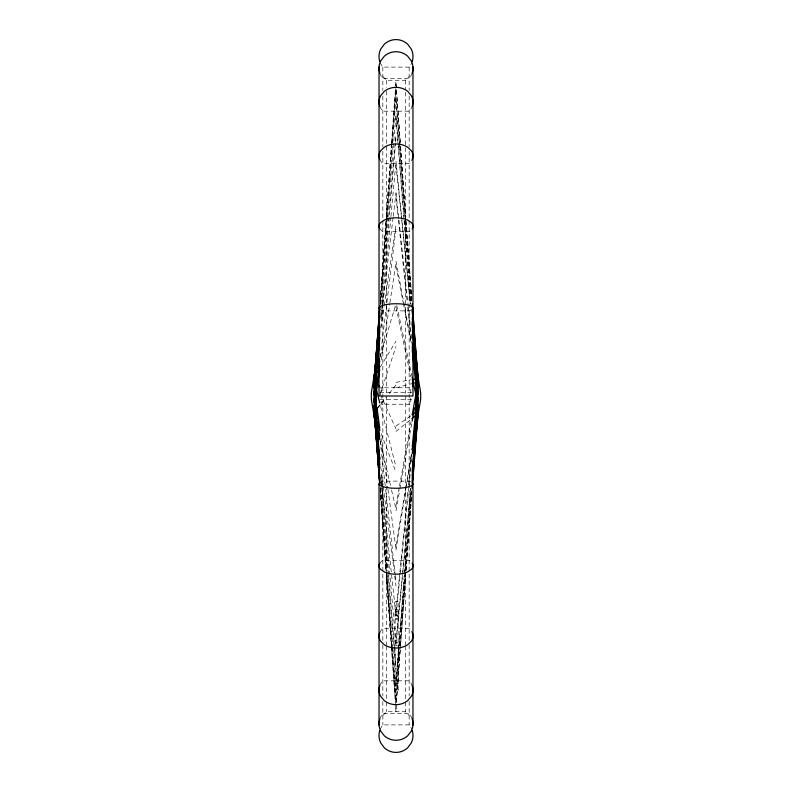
<?xml version="1.0" encoding="UTF-8"?>
<svg xmlns="http://www.w3.org/2000/svg" width="792" height="792" viewBox="0 0 792 792"><rect width="100%" height="100%" fill="white"/><g stroke="black" fill="none" stroke-linecap="round" stroke-linejoin="round"><path stroke-width="0.59" stroke-dasharray="3.96 2.97" d="M380.13 301.099L385.892 221.186M386.248 216.265L391.476 143.738M391.565 142.501L395.555 87.179M395.644 85.952L396 81.031M380.378 304.395L386.595 217.998M386.684 216.76L391.921 143.936M392.01 142.709L395.822 89.635M396 709.028L400.247 649.806M400.603 644.866L405.563 575.784M405.92 570.844L411.761 489.416M380.17 301.762L386.05 221.651M386.407 216.721L391.565 146.461M391.654 145.233L395.822 88.526M380.615 304.375L386.842 220.631M386.932 219.394L396 97.466M396.277 702.662L400.188 649.717M400.277 648.49L405.742 574.616M406.108 569.686L411.85 492.119M396 683.07L398.544 649.866M398.633 648.638L404.286 574.843M404.375 573.616L410.87 488.763M396 697.653L399.911 647.232M400.01 646.005L405.732 572.22M405.821 570.992L411.83 493.515M404.791 573.052L396 685.209L404.712 575.715M404.89 571.814L411.355 489.238M405.098 570.794L411.563 489.595M380.328 304.128L387.456 218.018M387.555 216.79L396 114.672M381.11 315.483L381.932 305.663M382.031 304.435L395.485 143.51M395.584 142.273L396 137.363M380.863 303.722L388.545 217.76M388.654 216.523L396 134.244M380.665 328.254L382.813 304.94M382.922 303.712L390.812 217.81M390.931 216.582L396 161.36M396 644.351L402.504 575.507M402.623 574.269L410.761 488.218M396 640.985L410.88 488.921M396 611.483L399.762 573.329M399.881 572.101L408.009 489.654M408.494 484.724L411.523 453.964M396 615.414L408.949 486.724M409.068 485.496L410.791 468.339M411.414 462.211L411.781 458.538M381.101 318.008L393.079 217.553M393.228 216.325L396 193.05M380.18 357.232L396 228.68M381.17 327.413L384.14 306.742M384.308 305.524L396 224.037M381.219 360.004L389.723 303.98M389.902 302.762L396 262.568M396 550.143L411.404 454.885M396 545.371L405.831 487.159M406.029 485.951L411.355 454.42M396 505.623L399.247 487.427M399.465 486.209L410.949 421.898M396 510.731L399.712 490.139M399.93 488.931L411.949 422.314M380.299 356.252L396 303.692M380.071 394.248L396 346.609M380.219 367.151L396 341.174M381.497 403.158L386.07 397.416M389.129 393.594L396 384.981M382.843 76.507L386.605 80.259L405.395 80.259L409.157 76.507M382.843 715.493L386.605 711.741L405.395 711.741L409.157 715.493M396 431.432L410.88 419.413M396 426.007L411.216 415.612M396 387.803L411.266 383.783M396 382.348L411.266 379.823M380.16 62.558A16.701 16.701 0 0 0 382.843 67.102L409.157 67.112A16.701 16.701 0 0 0 411.84 62.558M377.497 387.773L410.8 387.773L410.8 393.872M379.962 392.713L412.038 392.713M379.962 399.287L413.266 399.287M395.089 609.741L398.138 609.741M395.089 611.186L398.049 611.186L398.049 614.394L395.089 614.394M395.089 615.503L397.723 615.503L397.723 619.136L395.089 619.136M395.089 615.839L397.723 615.839M395.089 618.799L397.723 618.799M395.089 642.332L398.059 642.332L398.059 645.48L395.089 645.48M395.089 683.367L398.138 683.367M395.089 685.902L398.148 685.902M395.089 689.198L398.148 689.198M380.16 729.442A16.701 16.701 0 0 1 382.843 724.898L409.157 724.888A16.701 16.701 0 0 1 411.84 729.442M380.388 394.317L396 429.007M381.239 433.739L396 472.388M380.645 406.514L396 467.023M380.091 441.015L391.258 488.832M391.535 490.02L396 509.147M396.772 305.455L411.899 376.061M396 307.098L410.88 376.962M396 266.191L403.178 302.504M403.415 303.712L411.068 342.451M396 261.231L411.256 342.055M381.071 438.045L387.803 488.07M387.961 489.288L396 549.074M380.764 467.052L383.12 485.447M383.278 486.674L396 586.011M380.15 440.53L385.526 488.367M385.664 489.595L395.168 574.23M395.307 575.457L396 581.585M381.101 479.15L381.635 484.06M381.774 485.288L396 615.325M396 192.703L408.147 305.346M408.276 306.563L411.84 339.62M396 196.881L398.336 218.968M398.465 220.196L407.157 302.376M407.672 307.286L411.434 342.857M396 165.201L410.494 303.96M396 161.548L410.632 306.633M381.18 474.834L382.249 487.149M382.358 488.377L396 644.807M380.536 487.644L387.644 571.171M387.743 572.398L394.02 646.094M394.119 647.321L396 669.438M396 115.85L404.336 219.206M404.435 220.433L411.078 302.861M396 100.921L405.395 219.018M405.494 220.245L411.86 300.217M381.15 481.783L381.546 486.714M381.645 487.951L388.575 574.21M388.674 575.447L396 666.636M380.17 488.06L386.753 570.695M387.149 575.636L392.951 648.401M393.05 649.638L396 686.634M396 99.139L399.514 144.679M399.604 145.906L405.306 219.76M405.405 220.988L411.761 303.445M396 118.335L403.96 219.453M404.049 220.681L410.652 304.534M396 83.546L396.366 88.466M396.455 89.704L400.534 145.075M400.623 146.312L405.801 216.454M406.157 221.374L411.87 298.901M380.111 488.892L386.298 571.507M386.397 572.735L391.842 645.49M391.941 646.727L396 700.979L392.04 646.747M380.417 487.753L386.546 571.567M386.635 572.794L391.951 645.52M396 83.932L400.405 145.421M400.495 146.649L405.702 219.216M405.791 220.443L411.701 302.851M380.259 488.248L386.149 570.755M386.506 575.675L391.693 648.331M391.783 649.559L395.733 704.969M395.822 706.197L396 708.662M380.12 490.159L385.853 570.171M386.209 575.101L391.238 645.262M391.327 646.5L396 711.741M410.8 398.128L410.8 404.227L381.2 404.227L381.2 398.128M409.157 67.112L409.157 90.486M409.157 95.981L409.157 147.114M409.157 151.282L409.157 640.718M409.157 644.886L409.157 696.019M409.157 701.514L409.157 724.888M405.395 80.259L405.395 89.823M405.395 92.238L405.395 393.565M405.395 396L405.395 571.141M405.395 572.378L405.395 644.955M405.395 646.183L405.395 700.979M405.395 702.177L405.395 711.741M386.605 80.259L386.605 87.437M386.605 91.021L386.605 393.565M386.605 396L386.605 571.141M386.605 572.378L386.605 644.955M386.605 646.183L386.605 700.979M386.605 702.177L386.605 711.741M382.843 67.112L382.843 90.486M382.843 95.981L382.843 147.114M382.843 151.282L382.843 640.718M382.843 644.886L382.843 696.019M382.843 701.514L382.843 724.888M381.2 387.773L381.2 393.872M379.804 159.529A16.701 11.811 0 0 0 382.843 163.439L409.157 163.439A16.701 11.811 0 0 0 412.196 159.529M379.804 106.385A16.701 14.464 0 0 0 382.843 111.167L409.157 111.167A16.701 14.464 0 0 0 412.196 106.385M379.804 228.789A16.701 8.356 0 0 0 382.843 231.551L409.157 231.551A16.701 8.356 0 0 0 412.196 228.789M379.804 482.556A16.701 4.326 0 0 1 382.843 481.12L409.157 481.12A16.701 4.326 0 0 1 412.196 482.556M379.804 563.211A16.701 8.356 0 0 1 382.843 560.449L409.157 560.449A16.701 8.356 0 0 1 412.196 563.211M379.804 632.471A16.701 11.811 0 0 1 382.843 628.561L409.157 628.561A16.701 11.811 0 0 1 412.196 632.471M379.804 685.615A16.701 14.464 0 0 1 382.843 680.833L409.157 680.833A16.701 14.464 0 0 1 412.196 685.615M379.804 719.027A16.701 16.137 0 0 1 382.843 713.691L409.157 713.681A16.701 16.137 0 0 1 412.196 719.027M379.804 309.444A16.701 4.326 0 0 0 382.843 310.88L409.157 310.88A16.701 4.326 0 0 0 412.196 309.444M379.804 72.973A16.701 16.137 0 0 0 382.843 78.309L409.157 78.319A16.701 16.137 0 0 0 412.196 72.973M398.138 601.643L395.089 601.643L395.089 691.466L398.138 691.466L398.138 601.643"/><path stroke-width="1.19" d="M418.315 391.208L418.047 394.871M379.784 306.019L373.854 388.07M375.408 373.517L379.754 313.038M412.206 483.249L417.602 407.989M417.958 403.059L418.315 398.119M374.745 375.725L379.804 306.702M379.794 315.463L373.854 395.129M412.216 487.199L417.493 415.78M412.286 470.309L417.79 398.257M412.216 488.595L418.216 411.127M412.226 478.15L417.057 416.523M412.246 480.982L417.632 413.315M417.829 410.85L418.315 404.702M379.714 311.513L373.854 382.269M375.764 379.368L379.774 331.452M379.764 316.008L374.388 376.032M374.349 380.893L374.21 378.101M379.764 338.065L373.854 402.326M412.276 472.23L418.315 408.306M412.196 475.428L418.315 412.889M412.256 446.579L417.592 392.436M417.948 388.743L418.315 385.051M412.276 453.628L416.216 414.414M373.854 378.655L379.784 329.036M376.873 384.17L379.734 360.904M373.854 378.477L379.774 337.144M379.744 369.745L373.854 408.523M412.196 449.995L418.315 412.137M374.388 374.359L371.329 392.713L371.329 399.287L374.626 419.027L374.626 372.973L374.576 373.963M412.177 449.569L418.315 413.186M412.246 414.612L418.315 380.635M412.167 421.106L414.572 407.781M379.606 358.588L373.854 377.794M373.854 377.645L379.586 368.191M373.854 412.721L379.962 405.068M411.81 418.661L418.315 413.394M412.226 414.919L418.315 410.761M412.444 383.467L415.968 382.546M412.444 379.635L417.137 378.863M374.022 380.17L379.744 402.95M373.854 414.424L379.932 430.333M379.813 439.817L373.854 414.265M418.315 379.041L412.266 348.5M412.157 377.259L418.315 405.979M412.157 382.982L412.929 386.595M412.167 346.876L418.315 379.447M376.972 407.543L379.764 428.284M373.854 413.087L379.823 459.687M379.734 436.857L373.854 384.407M373.854 412.909L379.764 466.884M412.246 343.292L418.315 399.613M412.216 350.212L415.85 384.565M412.286 321.146L418.315 378.863M412.236 322.621L417.572 375.487M417.82 377.952L418.067 380.407M375.814 413.246L379.784 458.815M373.854 409.028L379.813 479.041M412.266 317.632L418.315 392.683M412.246 305.138L418.315 381.407M379.764 464.538L373.854 390.921M374.022 410.939L374.18 413.018M374.458 416.523L379.774 483.13M412.236 309.603L417.364 376.061M412.206 324.265L416.176 374.824M412.236 303.821L418.315 386.268M379.744 483.962L373.854 405.217M375.368 418.74L379.784 479.13M412.226 310.226L416.731 372.953M379.734 480.863L373.854 398.247M374.824 416.305L379.764 485.239M415.731 372.973L415.731 419.027M412.969 66.934L412.969 396L379.031 396L379.031 66.934M412.969 484.169L412.969 725.066M379.031 484.169L379.031 725.066M376.269 372.973L376.269 419.027M379.804 72.973A16.701 16.137 0 0 1 380.625 61.043L384.377 56.133A17.117 16.543 0 0 1 407.623 56.133L411.375 61.043A16.701 16.137 0 0 1 412.196 72.973M379.804 61.578A16.701 16.701 0 0 1 380.625 49.233L384.377 44.144A17.117 17.117 0 0 1 407.623 44.144L411.375 49.233A16.701 16.701 0 0 1 412.196 61.578M412.196 106.385A16.701 14.464 0 0 0 411.375 95.693L407.623 91.288A17.117 14.83 0 0 0 384.377 91.288L380.625 95.693A16.701 14.464 0 0 0 379.804 106.385M412.196 159.529A16.701 11.811 0 0 0 411.375 150.797L407.623 147.203A17.117 12.108 0 0 0 384.377 147.203L380.625 150.797A16.701 11.811 0 0 0 379.804 159.529M412.196 228.789A16.701 8.356 0 0 0 411.375 222.611L407.623 220.077A17.117 8.563 0 0 0 384.377 220.077L380.625 222.611A16.701 8.356 0 0 0 379.804 228.789M412.196 309.444A16.701 4.326 0 0 0 411.375 306.247L407.623 304.93A17.117 4.435 0 0 0 384.377 304.93L380.625 306.247A16.701 4.326 0 0 0 379.804 309.444M412.196 482.556A16.701 4.326 0 0 1 411.375 485.753L407.623 487.07A17.117 4.435 0 0 1 384.377 487.07L380.625 485.753A16.701 4.326 0 0 1 379.804 482.556M412.196 563.211A16.701 8.356 0 0 1 411.375 569.389L407.623 571.923A17.117 8.563 0 0 1 384.377 571.923L380.625 569.389A16.701 8.356 0 0 1 379.804 563.211M412.196 632.471A16.701 11.811 0 0 1 411.375 641.203L407.623 644.797A17.117 12.108 0 0 1 384.377 644.797L380.625 641.203A16.701 11.811 0 0 1 379.804 632.471M412.196 685.615A16.701 14.464 0 0 1 411.375 696.307L407.623 700.712A17.117 14.83 0 0 1 384.377 700.712L380.625 696.307A16.701 14.464 0 0 1 379.804 685.615M412.196 719.027A16.701 16.137 0 0 1 411.375 730.957L407.623 735.867A17.117 16.543 0 0 1 384.377 735.867L380.625 730.957A16.701 16.137 0 0 1 379.804 719.027M412.196 730.422A16.701 16.701 0 0 1 411.375 742.767L407.623 747.856A17.117 17.117 0 0 1 384.377 747.856L380.625 742.767A16.701 16.701 0 0 1 379.804 730.422M417.374 401.96L417.374 419.027L420.671 399.287L420.671 392.713L417.374 372.973L417.374 401.96M379.556 386.367L376.269 383.556L379.556 386.347"/></g></svg>
